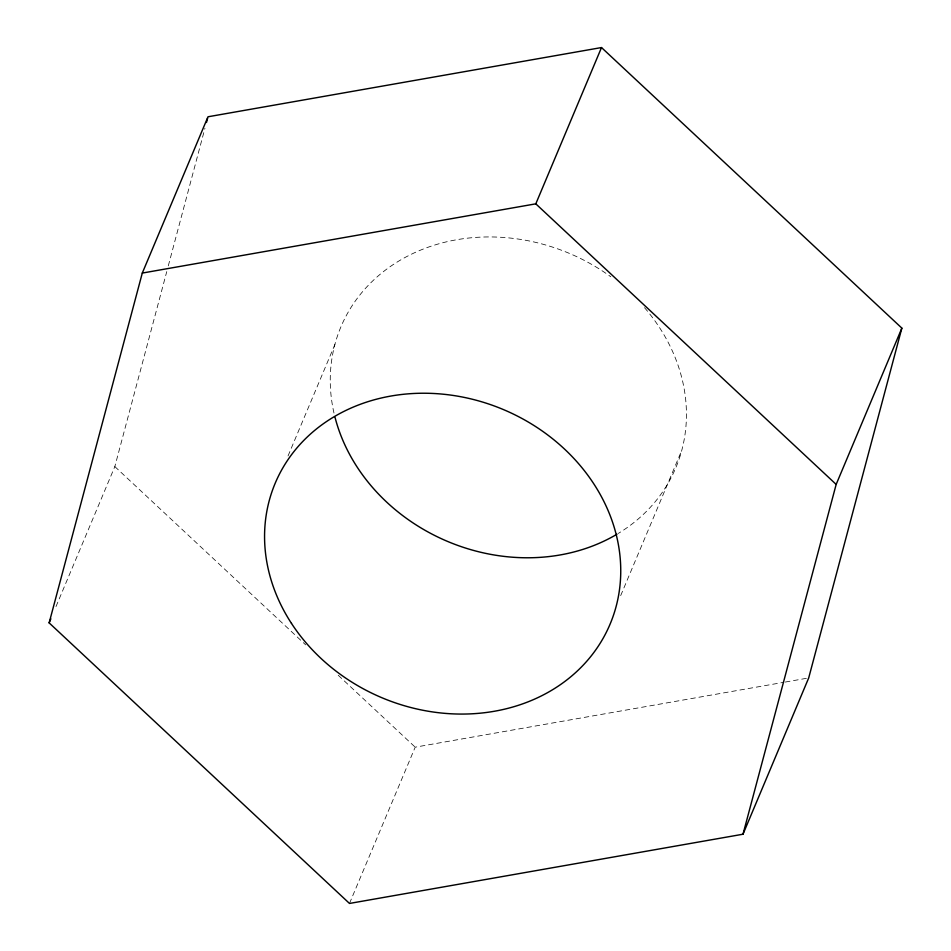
<?xml version="1.0" encoding="UTF-8"?>
<svg xmlns="http://www.w3.org/2000/svg" width="951" height="951" viewBox="0 0 951 951"><rect width="100%" height="100%" fill="white"/><g stroke="black" fill="none" stroke-linecap="round" stroke-linejoin="round"><path stroke-width="0.71" stroke-dasharray="4.75 3.57" d="M55.99 606.572L114.833 466.584L166.758 271.617M168.291 265.876L204.941 128.254M288.034 455.957L334.883 344.524M349.493 903.45L415.195 747.165L783.838 682.307M620.682 595.611L681.819 450.192M785.3 682.045L808.707 677.932M114.833 466.584L305.675 644.861M338.199 675.246L415.195 747.165M644.505 307.649A181.665 156.368 22.8 0 1 618.257 533.44M333.979 413.043A181.665 156.368 22.8 0 1 410.535 254.642A181.665 156.368 22.8 0 1 610.804 276.765"/><path stroke-width="1.43" d="M49.143 622.881L142.293 273.068L207.996 116.783L601.507 47.55L901.857 328.119L808.707 677.932L743.004 834.217L349.493 903.45L49.143 622.881L50.855 618.804M206.474 122.513L207.615 118.221M743.004 834.217L836.167 484.416L901.857 328.119M142.293 273.068L535.805 203.835L601.507 47.55M535.805 203.835L836.167 484.416M616.985 534.212A181.665 156.368 22.8 0 1 335.037 417.37M291.47 623.392A181.665 156.368 22.8 0 0 599.772 643.886A181.665 156.368 22.8 0 0 436.723 393.666A181.665 156.368 22.8 0 0 291.47 623.392"/></g></svg>
